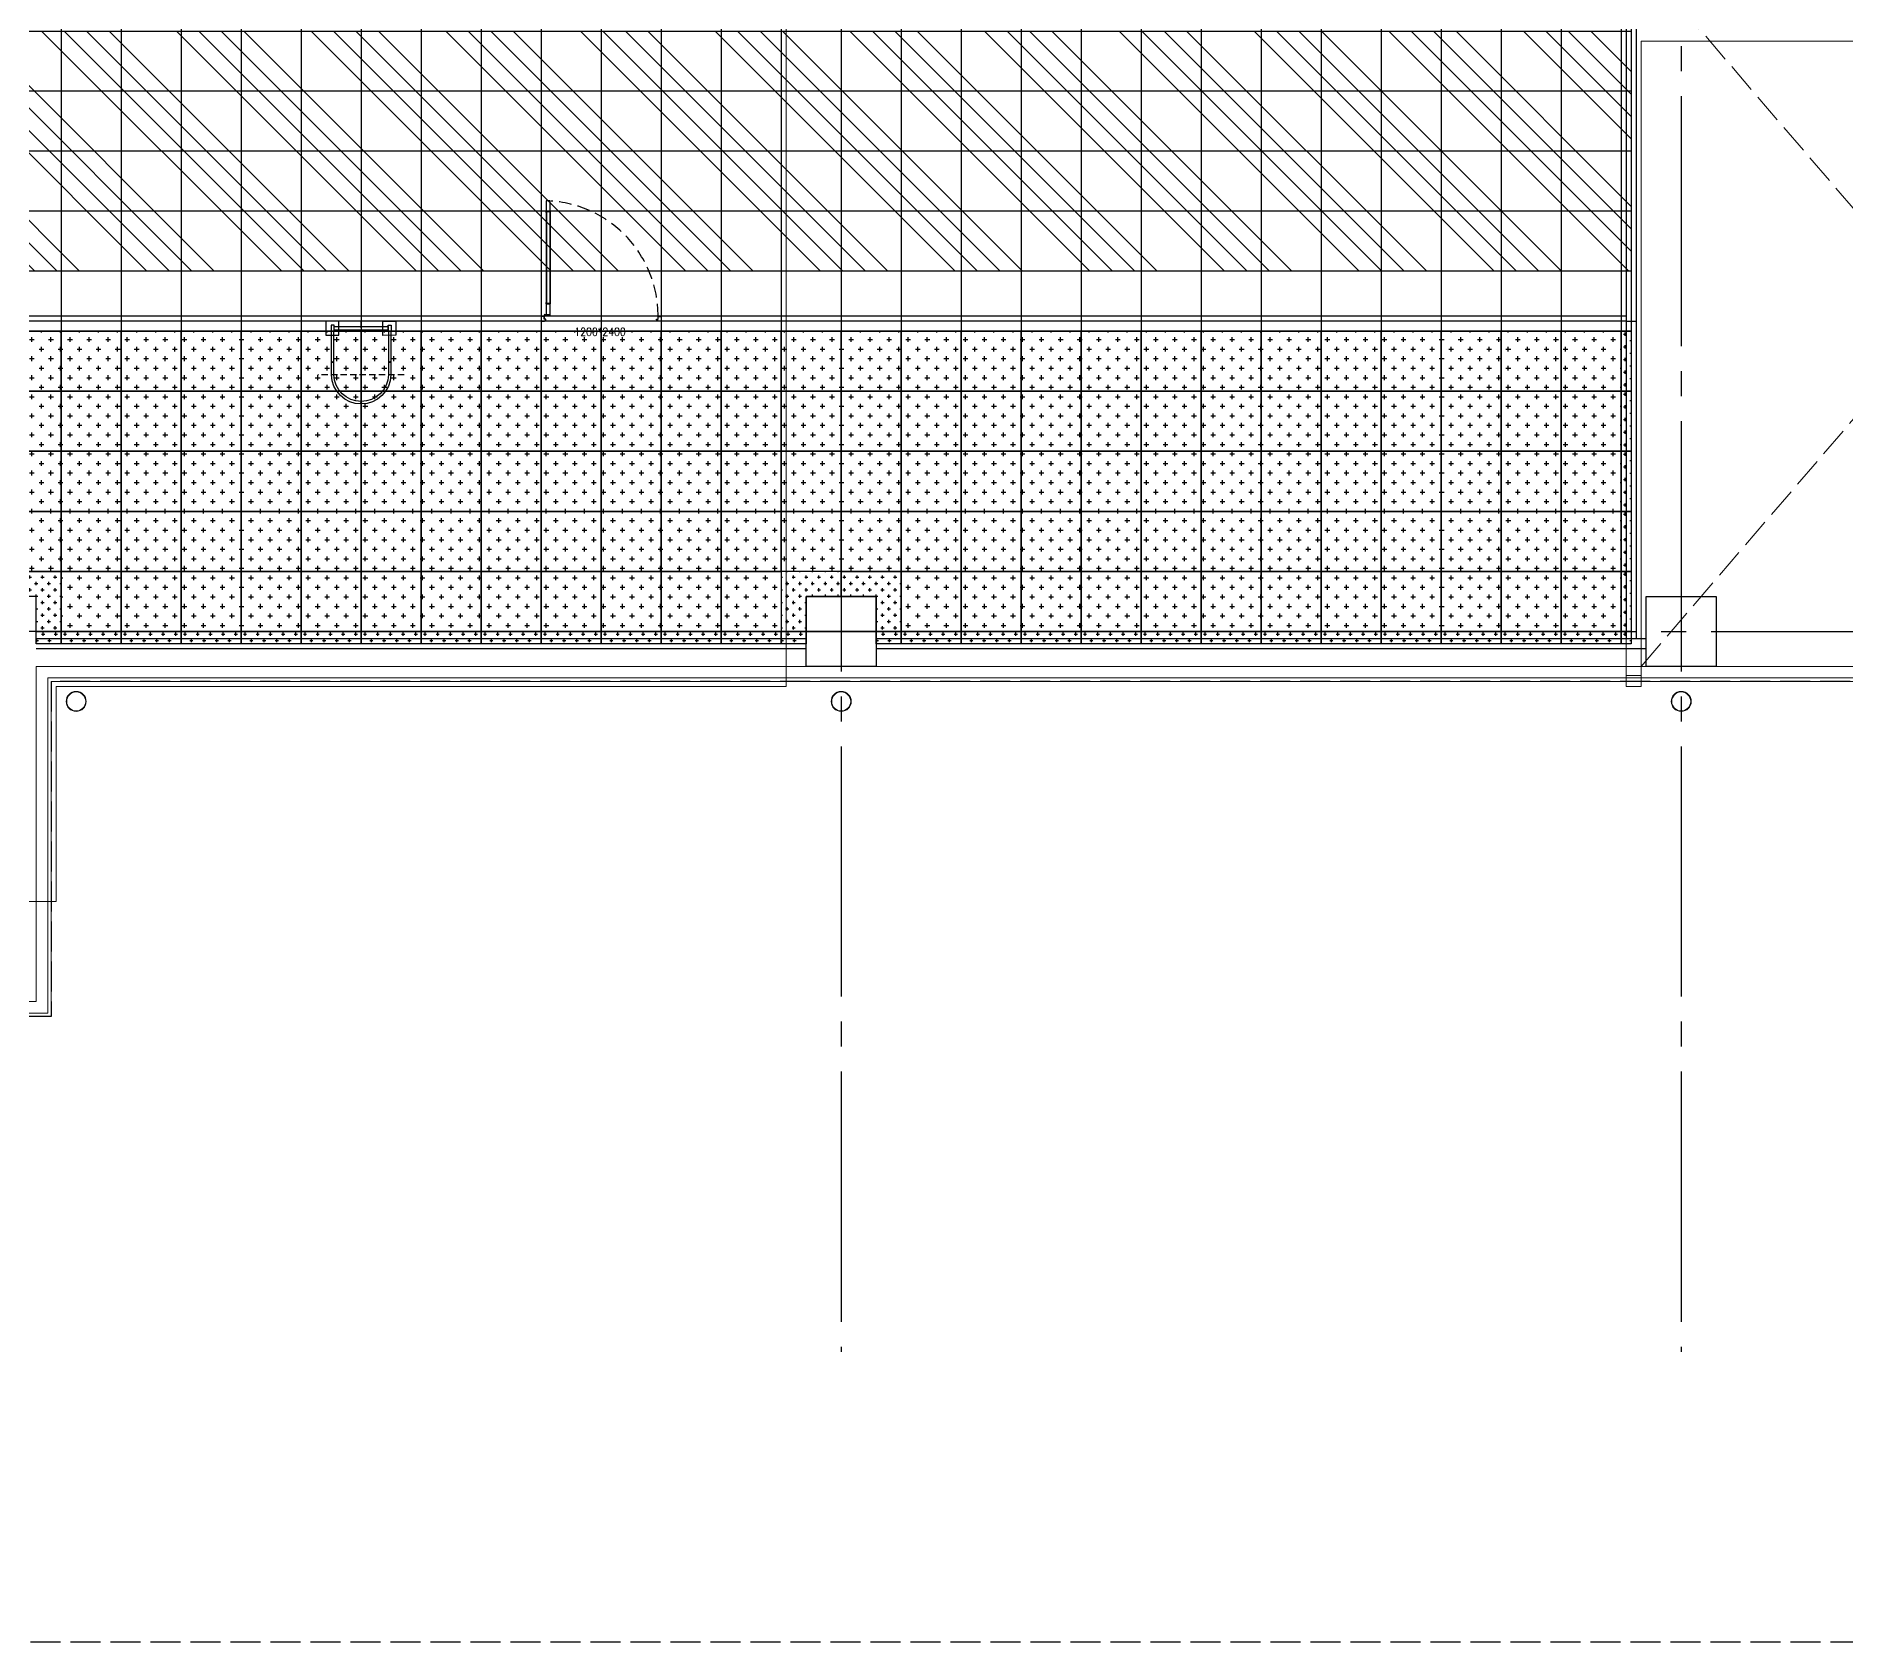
# Model space of a CAD drawing. Header units: millimetres. Extents: x -960 to 41501, y -1010 to 11880.
# Drawn here: x 15155 to 16965, y -1010 to 595 of the extents above; entities that cross this region are included whole.
import ezdxf
from ezdxf.enums import TextEntityAlignment as Align

# ---------------------------------------------------------------- set-up
doc = ezdxf.new("R2010")
doc.units = ezdxf.units.MM
doc.header["$LTSCALE"] = 100
for name, pattern in [('188K-SM-03-F10-ARCH-PA-Y2257103$0$18P6-SM-03-C40-ARCH-PA-Y2211058$0$DASHED', [19.05, 12.7, -6.35]), ('188K-SM-03-F10-ARCH-PA-Y2257103$0$AP5A-SM-03-F20-ARCH-PA-Y2230801+Y2230803$0$ALL-PA-TXT-Y2221201$0$DASHED', [19.05, 12.7, -6.35]), ('X-S-FAB-L10$0$COL-CEN-LIN', [3.25, 2.5, -0.25, 0.25, -0.25]), ('X-S-FAB-L10$0$HIDDEN', [0.4, 0.3, -0.1])]:
    doc.linetypes.add(name, pattern=pattern)
for name, color, linetype in [('0-XREF', 7, 'Continuous'), ('188K-SM-03-F10-ARCH-PA-Y2257103$0$K-Door', 53, 'Continuous'), ('188K-SM-03-F10-ARCH-PA-Y2257103$0$K-P-LAD-420', 53, 'Continuous'), ('188K-SM-03-F10-ARCH-PA-Y2257103$0$K-P1S-4.2-單抗', 53, 'Continuous'), ('188K-SM-03-F10-ARCH-PA-Y2257103$0$K-岩棉 2hr 7.5-單抗', 53, 'Continuous'), ('188K-SM-03-F10-ARCH-PA-Y2257103$0$K-岩棉 2hr 7.5-非抗', 53, 'Continuous'), ('188K-SM-03-F10-ARCH-RF-Y2257103$0$K-RF-0.55', 191, 'Continuous'), ('188K-SM-03-F10-ARCH-RF-Y2257103$0$K-RF-0.55-AREA', 6, 'Continuous'), ('188K-SM-03-F10-ARCH-RF-Y2257103$0$K-RF-動線-1500', 5, 'Continuous'), ('188K-SM-03-F10-ARCH-RF-Y2257103$0$K-格柵-不定尺', 80, 'Continuous'), ('188K-SM-03-F10-ARCH-RF-Y2257103$0$K-格柵-整', 30, 'Continuous'), ('X-S-FAB-L10$0$0-DIM-TXT', 8, 'Continuous'), ('X-S-FAB-L10$0$A-OBJE-MEP', 8, 'Continuous'), ('X-S-FAB-L10$0$A-WALL-EX', 8, 'Continuous'), ('X-S-FAB-L10$0$A-WALL-IN', 8, 'Continuous'), ('X-S-FAB-L10$0$BLOCK', 8, 'Continuous'), ('X-S-FAB-L10$0$CCL', 8, 'X-S-FAB-L10$0$COL-CEN-LIN'), ('X-S-FAB-L10$0$COL-S', 8, 'Continuous'), ('X-S-FAB-L10$0$HID', 8, 'X-S-FAB-L10$0$HIDDEN'), ('X-S-FAB-L10$0$OPEN', 8, 'Continuous'), ('X-S-FAB-L10$0$S-FNDN', 8, 'Continuous'), ('X-S-FAB-L10$0$S-WALL', 8, 'Continuous')]:
    doc.layers.add(name, color=color, linetype=linetype)
doc.styles.add('188K-SM-03-F10-ARCH-PA-Y2257103$0$AP5A-SM-03-F20-ARCH-PA-Y2230801+Y2230803$0$ALL-PA-TXT-Y2221201$0$Standard', font='txt.shx', dxfattribs={"bigfont": 'chineset.shx'})
doc.styles.add('X-S-FAB-L10$0$CHINA', font='simplex.shx', dxfattribs={"width": 0.75, "bigfont": 'chineset.shx'})
doc.styles.add('X-S-FAB-L10$0$Standard', font='', dxfattribs={"width": 0.8})
doc.styles.add('X-S-FAB-L10$0$TG_NOTE_TEXT', font='simplex.shx', dxfattribs={"width": 0.75, "bigfont": 'chineset.shx'})
doc.styles.get('X-S-FAB-L10$0$Standard').set_extended_font_data('Microsoft JhengHei')
pattern_1 = [(0, (13320, -8950.01), (6.35, 6.35), [3.175, -9.525]), (90, (13321.5875, -8951.5975), (-6.35, 6.35), [3.175, -9.525])]

# ---------------------------------------------------------------- blocks, each defined once
blk = doc.blocks.new('X-S-FAB-L10$0$FAB2-L05')
at = {"layer": 'X-S-FAB-L10$0$CCL'}
for p, q in [((-10200, 11005), (-10200, 0)), ((-9360, 11005), (-9360, 0)), ((-26880, 720), (1210, 720))]:
    blk.add_line(p, q, dxfattribs=at)
at = {"layer": 'X-S-FAB-L10$0$COL-S'}
for points in [[(-10235, 755), (-10165, 755), (-10165, 685), (-10235, 685)], [(-9395, 755), (-9325, 755), (-9325, 685), (-9395, 685)]]:
    blk.add_lwpolyline(points, close=True, dxfattribs=at)
blk = doc.blocks.new('X-S-FAB-L10')
at = {"layer": 'X-S-FAB-L10$0$A-OBJE-MEP', "lineweight": 0, "flags": 128}
for points in [[(15204.5, -70, 1), (15185.5, -70, 1)], [(15969.5, -70, 1), (15950.5, -70, 1)], [(16809.5, -70, 1), (16790.5, -70, 1)]]:
    blk.add_lwpolyline(points, format="xyb", close=True, dxfattribs=at)
at = {"layer": 'X-S-FAB-L10$0$A-OBJE-MEP', "lineweight": 0}
for centre in [(15195, -70), (15960, -70), (16800, -70)]:
    blk.add_circle(centre, 10, dxfattribs=at)
at = {"layer": 'X-S-FAB-L10$0$A-WALL-EX', "lineweight": 0}
for p, q in [((15170, -46.5), (15166.5, -46.5)), ((15166.5, -46.5), (15166.5, -50)), ((15170, -46.5), (15166.5, -46.5)), ((15166.5, -50), (15166.5, -370)), ((17390, -46.5), (15170, -46.5)), ((15166.5, -381.5), (15166.5, -370)), ((15166.5, -381.5), (15166.5, -370)), ((15166.5, -381.5), (15135, -381.5))]:
    blk.add_line(p, q, dxfattribs=at)
at = {"layer": 'X-S-FAB-L10$0$A-WALL-EX', "lineweight": 0, "flags": 128}
for points in [[(15155, -35), (15166.5, -35)], [(15155, -35), (15155, -370)], [(17390, -35), (15166.5, -35)], [(15170, -381.5), (15170, -50)], [(15170, -50), (17390, -50)], [(15170, -50), (17615, -50)], [(15170, -50), (17615, -50)], [(15170, -50), (17615, -50)], [(15170, -50), (17615, -50)], [(15170, -50), (17615, -50)], [(15170, -50), (17615, -50)], [(15170, -50), (17615, -50)], [(15155, -370), (15135, -370)], [(15123.5, -385), (15170, -385)], [(15170, -385), (15170, -381.5)]]:
    blk.add_lwpolyline(points, dxfattribs=at)
at = {"layer": 'X-S-FAB-L10$0$A-WALL-IN', "lineweight": 0}
for p, q in [((16745, 1555), (16745, -44)), ((16760, -44), (16760, 590)), ((16760, 590), (17365, 590)), ((16745, -44), (16760, -44))]:
    blk.add_line(p, q, dxfattribs=at)
at = {"layer": 'X-S-FAB-L10$0$COL-S'}
for p, q in [((15925, 35), (15995, 35)), ((15925, -35), (15925, 35)), ((15995, 35), (15995, -35)), ((16765, 35), (16835, 35)), ((16765, -35), (16765, 35)), ((16835, 35), (16835, -35)), ((15995, -35), (15925, -35)), ((16835, -35), (16765, -35))]:
    blk.add_line(p, q, dxfattribs=at)
at = {"layer": 'X-S-FAB-L10$0$HID'}
for p, q in [((17209, -50), (15170, -50)), ((15170, -50), (15170, -385)), ((15170, -385), (15120, -385)), ((2509.4, -1010), (17209, -1010))]:
    blk.add_line(p, q, dxfattribs=at)
at = {"layer": 'X-S-FAB-L10$0$OPEN', "linetype": 'X-S-FAB-L10$0$HIDDEN', "lineweight": 0}
for p, q in [((16760, -35), (17365, 670)), ((17365, -35), (16760, 670))]:
    blk.add_line(p, q, dxfattribs=at)
at = {"layer": 'X-S-FAB-L10$0$S-FNDN', "lineweight": 0, "flags": 128}
blk.add_lwpolyline([(11070, 4530), (11935, 4530), (11935, -55), (12665, -55), (12665, -270), (15175, -270), (15175, -55), (15905, -55), (15905, 4530), (16672.5, 4530), (16672.5, 5003), (15905, 5003), (15905, 9055), (11935, 9055), (11935, 5003), (11070, 5003)], close=True, dxfattribs=at)
at = {"layer": 'X-S-FAB-L10$0$S-WALL', "lineweight": 0}
for p, q in [((16745, -33), (16745, -55)), ((16760, -55), (16760, -33)), ((16745, -55), (16760, -55))]:
    blk.add_line(p, q, dxfattribs=at)
at = {"layer": 'X-S-FAB-L10$0$BLOCK'}
blk.add_blockref('X-S-FAB-L10$0$FAB2-L05', (26160, -720), dxfattribs=at)
at = {"style": 'X-S-FAB-L10$0$TG_NOTE_TEXT', "width": 0.5, "flags": 1}
for p in [(7463.3, 9020), (18268.3, 8649), (11197.8, 4800.2), (16485.8, 4800.2), (25420.3, 2635), (13360, 320, 0), (7463.3, -33.3)]:
    blk.add_attdef('WH', text='', height=20, dxfattribs=at).set_placement(p, align=Align.BOTTOM_LEFT)
at = {"width": 0.5}
for style, p in [('X-S-FAB-L10$0$TG_NOTE_TEXT', (7585, 9020)), ('X-S-FAB-L10$0$TG_NOTE_TEXT', (18390, 8649)), ('X-S-FAB-L10$0$TG_NOTE_TEXT', (11117.5, 4813.5)), ('X-S-FAB-L10$0$TG_NOTE_TEXT', (16607.5, 4813.5)), ('X-S-FAB-L10$0$TG_NOTE_TEXT', (25350, 2635)), ('X-S-FAB-L10$0$Standard', (13129.4, 325, 0)), ('X-S-FAB-L10$0$TG_NOTE_TEXT', (7585, -20))]:
    blk.add_attdef('DESC', text='', height=10, dxfattribs=dict(at, style=style)).set_placement(p, align=Align.BOTTOM_LEFT)
for tag, style, p in [('TYPE', 'X-S-FAB-L10$0$TG_NOTE_TEXT', (7619.3, 9020)), ('NO', 'X-S-FAB-L10$0$TG_NOTE_TEXT', (7650.1, 9020)), ('TYPE', 'X-S-FAB-L10$0$TG_NOTE_TEXT', (18424.2, 8649)), ('NO', 'X-S-FAB-L10$0$TG_NOTE_TEXT', (18455, 8649)), ('NO', 'X-S-FAB-L10$0$TG_NOTE_TEXT', (11088.6, 4813.5)), ('TYPE', 'X-S-FAB-L10$0$TG_NOTE_TEXT', (11151.8, 4813.5)), ('TYPE', 'X-S-FAB-L10$0$TG_NOTE_TEXT', (16641.8, 4813.5)), ('NO', 'X-S-FAB-L10$0$TG_NOTE_TEXT', (16672.6, 4813.5)), ('NO', 'X-S-FAB-L10$0$TG_NOTE_TEXT', (25313, 2635)), ('TYPE', 'X-S-FAB-L10$0$TG_NOTE_TEXT', (25350, 2635)), ('NO', 'X-S-FAB-L10$0$Standard', (13100, 320, 0)), ('TYPE', 'X-S-FAB-L10$0$Standard', (13129.4, 320, 0)), ('TYPE', 'X-S-FAB-L10$0$TG_NOTE_TEXT', (7619.3, -20)), ('NO', 'X-S-FAB-L10$0$TG_NOTE_TEXT', (7650.1, -20))]:
    blk.add_attdef(tag, text='', height=10, dxfattribs=dict(at, style=style)).set_placement(p, align=Align.BOTTOM_RIGHT)
at = {"style": 'X-S-FAB-L10$0$TG_NOTE_TEXT', "width": 0.5, "flags": 1}
for rotation, p in [(180, (43, 7480)), (180, (943, 7480)), (90, (24310, 3717.8)), (270, (17080, 1711.7))]:
    blk.add_attdef('WH', text='', height=20, rotation=rotation, dxfattribs=at).set_placement(p, align=Align.BOTTOM_LEFT)
at = {"width": 0.5}
for rotation, style, p in [(180, 'X-S-FAB-L10$0$Standard', (317.6, 7480)), (180, 'X-S-FAB-L10$0$Standard', (1217.6, 7480)), (90, 'X-S-FAB-L10$0$TG_NOTE_TEXT', (24310, 3647.5)), (270, 'X-S-FAB-L10$0$TG_NOTE_TEXT', (17080, 1605))]:
    blk.add_attdef('DESC', text='', height=10, rotation=rotation, dxfattribs=dict(at, style=style)).set_placement(p, align=Align.BOTTOM_LEFT)
for tag, rotation, style, p in [('TYPE', 180, 'X-S-FAB-L10$0$Standard', (317.6, 7480)), ('NO', 180, 'X-S-FAB-L10$0$Standard', (347, 7480)), ('TYPE', 180, 'X-S-FAB-L10$0$Standard', (1217.6, 7480)), ('NO', 180, 'X-S-FAB-L10$0$Standard', (1247, 7480)), ('TYPE', 90, 'X-S-FAB-L10$0$TG_NOTE_TEXT', (24310, 3647.5)), ('NO', 90, 'X-S-FAB-L10$0$TG_NOTE_TEXT', (24310, 3610.5)), ('TYPE', 270, 'X-S-FAB-L10$0$TG_NOTE_TEXT', (17080, 1605)), ('NO', 270, 'X-S-FAB-L10$0$TG_NOTE_TEXT', (17080, 1573))]:
    blk.add_attdef(tag, text='', height=10, rotation=rotation, dxfattribs=dict(at, style=style)).set_placement(p, align=Align.BOTTOM_RIGHT)
at = {"layer": 'X-S-FAB-L10$0$0-DIM-TXT', "style": 'X-S-FAB-L10$0$CHINA', "width": 0.75}
for p in [(667.4, 7855.1, -2689.4), (22627.4, 6728.8), (25644.7, 6728.8), (24778.8, 5569.1), (1118.3, 4980), (417.8, 4594.6), (23874.8, 4355), (22927.4, 4330.1), (23749.9, 3901.4), (417.8, 3765.2), (1118.3, 3730), (417.8, 3115.8), (536.9, 2227.8), (16909, 1782.7), (888.4, 880.5), (16977.4, 750), (18878.8, 750), (25641.2, 553.2), (21364, 526.9)]:
    blk.add_attdef('HIG', text='', height=80, dxfattribs=at).set_placement(p, align=Align.MIDDLE_LEFT)
blk = doc.blocks.new('188K-SM-03-F10-ARCH-RF-Y2257103$0$格柵-60x60')
h = blk.add_hatch()
h.set_pattern_fill('CROSS', color=256, scale=1.5)
h.set_pattern_definition([(0, (-67309.572, -18158.226), (9.525, 9.525), [4.7625, -14.2875]), (90, (-67307.191, -18160.607), (-9.525, 9.525), [4.7625, -14.2875])])
h.paths.add_polyline_path([(0, 60), (60, 60), (60, 0), (0, 0)])
blk.add_lwpolyline([(0, 60), (60, 60), (60, 0), (0, 0)], close=True)
blk = doc.blocks.new('188K-SM-03-F10-ARCH-RF-Y2257103')
at = {"layer": '188K-SM-03-F10-ARCH-RF-Y2257103$0$K-RF-動線-1500'}
h = blk.add_hatch(dxfattribs=at)
h.set_pattern_fill('ANSI34', color=256, scale=5, angle=90)
h.paths.add_polyline_path([(1845, 600.1), (16750, 600), (16750, 360), (1845, 360)])
at = {"layer": '188K-SM-03-F10-ARCH-RF-Y2257103$0$K-格柵-不定尺'}
h = blk.add_hatch(dxfattribs=at)
h.set_pattern_fill('CROSS', color=256)
h.set_pattern_definition([(0, (14615, -8649.96), (6.35, 6.35), [3.175, -9.525]), (90, (14616.5876, -8651.5476), (-6.35, 6.35), [3.175, -9.525])])
h.paths.add_polyline_path([(16740, 300), (16750, 300), (16750, 240), (16740, 240)])
h = blk.add_hatch(dxfattribs=at)
h.set_pattern_fill('CROSS', color=256)
h.set_pattern_definition([(0, (14614.999, -8709.97), (6.35, 6.35), [3.175, -9.525]), (90, (14616.5864, -8711.5576), (-6.35, 6.35), [3.175, -9.525])])
h.paths.add_polyline_path([(16740, 240), (16750, 240), (16750, 180), (16740, 180)])
h = blk.add_hatch(dxfattribs=at)
h.set_pattern_fill('CROSS', color=256)
h.set_pattern_definition([(0, (14614.999, -8769.98), (6.35, 6.35), [3.175, -9.525]), (90, (14616.587, -8771.5675), (-6.35, 6.35), [3.175, -9.525])])
h.paths.add_polyline_path([(16740, 180), (16750, 180), (16750, 120), (16740, 120)])
h = blk.add_hatch(dxfattribs=at)
h.set_pattern_fill('CROSS', color=256)
h.set_pattern_definition([(0, (14615, -8829.99), (6.35, 6.35), [3.175, -9.525]), (90, (14616.587, -8831.5775), (-6.35, 6.35), [3.175, -9.525])])
h.paths.add_polyline_path([(16740, 120), (16750, 120), (16750, 60), (16740, 60)])
h = blk.add_hatch(dxfattribs=at)
h.set_pattern_fill('CROSS', color=256)
h.set_pattern_definition([(0, (12479.999, -8950), (6.35, 6.35), [3.175, -9.525]), (90, (12481.587, -8951.5875), (-6.35, 6.35), [3.175, -9.525])])
edge = h.paths.add_edge_path()
edge.add_line((15180, 0), (15155, 0))
edge.add_line((15155, 0), (15155, 35))
edge.add_line((15155, 35), (15120, 35))
edge.add_line((15120, 35), (15120, 60))
edge.add_line((15120, 60), (15180, 60))
edge.add_line((15180, 60), (15180, 0))
h = blk.add_hatch(dxfattribs=at)
h.set_pattern_fill('CROSS', color=256)
h.set_pattern_definition(pattern_1)
edge = h.paths.add_edge_path()
edge.add_line((15900, 0), (15925, 0))
edge.add_line((15925, 0), (15925, 35))
edge.add_line((15925, 35), (15960, 35))
edge.add_line((15960, 35), (15960, 60))
edge.add_line((15960, 60), (15900, 60))
edge.add_line((15900, 60), (15900, 0))
h = blk.add_hatch(dxfattribs=at)
h.set_pattern_fill('CROSS', color=256)
h.set_pattern_definition(pattern_1)
edge = h.paths.add_edge_path()
edge.add_line((16020, 0), (15995, 0))
edge.add_line((15995, 0), (15995, 35))
edge.add_line((15995, 35), (15960, 35))
edge.add_line((15960, 35), (15960, 60))
edge.add_line((15960, 60), (16020, 60))
edge.add_line((16020, 60), (16020, 0))
h = blk.add_hatch(dxfattribs=at)
h.set_pattern_fill('CROSS', color=256)
h.set_pattern_definition([(0, (14615, -8890), (6.35, 6.35), [3.175, -9.525]), (90, (14616.5876, -8891.5875), (-6.35, 6.35), [3.175, -9.525])])
h.paths.add_polyline_path([(16740, 60), (16750, 60), (16750, 0), (16740, 0)])
h = blk.add_hatch(dxfattribs=at)
h.set_pattern_fill('CROSS', color=256)
h.set_pattern_definition([(0, (12994.999, -8950), (6.35, 6.35), [3.175, -9.525]), (90, (12996.5866, -8951.5875), (-6.35, 6.35), [3.175, -9.525])])
h.paths.add_polyline_path([(15155, 0), (15180, 0), (15180, -12.5), (15155, -12.5)])
h = blk.add_hatch(dxfattribs=at)
h.set_pattern_fill('CROSS', color=256)
h.set_pattern_definition([(0, (13055, -8950), (6.35, 6.35), [3.175, -9.525]), (90, (13056.5876, -8951.5875), (-6.35, 6.35), [3.175, -9.525])])
h.paths.add_polyline_path([(15180, 0), (15240, 0), (15240, -12.5), (15180, -12.5)])
h = blk.add_hatch(dxfattribs=at)
h.set_pattern_fill('CROSS', color=256)
h.set_pattern_definition([(0, (13115, -8950), (6.35, 6.35), [3.175, -9.525]), (90, (13116.588, -8951.5875), (-6.35, 6.35), [3.175, -9.525])])
h.paths.add_polyline_path([(15240, 0), (15300, 0), (15300, -12.5), (15240, -12.5)])
h = blk.add_hatch(dxfattribs=at)
h.set_pattern_fill('CROSS', color=256)
h.set_pattern_definition([(0, (13175.0004, -8950), (6.35, 6.35), [3.175, -9.525]), (90, (13176.588, -8951.5875), (-6.35, 6.35), [3.175, -9.525])])
h.paths.add_polyline_path([(15300, 0), (15360, 0), (15360, -12.5), (15300, -12.5)])
h = blk.add_hatch(dxfattribs=at)
h.set_pattern_fill('CROSS', color=256)
h.set_pattern_definition([(0, (13235.0006, -8950), (6.35, 6.35), [3.175, -9.525]), (90, (13236.588, -8951.5875), (-6.35, 6.35), [3.175, -9.525])])
h.paths.add_polyline_path([(15360, 0), (15420, 0), (15420, -12.5), (15360, -12.5)])
h = blk.add_hatch(dxfattribs=at)
h.set_pattern_fill('CROSS', color=256)
h.set_pattern_definition([(0, (13295.001, -8950), (6.35, 6.35), [3.175, -9.525]), (90, (13296.588, -8951.5875), (-6.35, 6.35), [3.175, -9.525])])
h.paths.add_polyline_path([(15420, 0), (15480, 0), (15480, -12.5), (15420, -12.5)])
h = blk.add_hatch(dxfattribs=at)
h.set_pattern_fill('CROSS', color=256)
h.set_pattern_definition([(0, (13355.001, -8950), (6.35, 6.35), [3.175, -9.525]), (90, (13356.5884, -8951.5875), (-6.35, 6.35), [3.175, -9.525])])
h.paths.add_polyline_path([(15480, 0), (15540, 0), (15540, -12.5), (15480, -12.5)])
h = blk.add_hatch(dxfattribs=at)
h.set_pattern_fill('CROSS', color=256)
h.set_pattern_definition([(0, (13415.001, -8950), (6.35, 6.35), [3.175, -9.525]), (90, (13416.5885, -8951.5875), (-6.35, 6.35), [3.175, -9.525])])
h.paths.add_polyline_path([(15540, 0), (15600, 0), (15600, -12.5), (15540, -12.5)])
h = blk.add_hatch(dxfattribs=at)
h.set_pattern_fill('CROSS', color=256)
h.set_pattern_definition([(0, (13475.001, -8950), (6.35, 6.35), [3.175, -9.525]), (90, (13476.5886, -8951.5875), (-6.35, 6.35), [3.175, -9.525])])
h.paths.add_polyline_path([(15600, 0), (15660, 0), (15660, -12.5), (15600, -12.5)])
h = blk.add_hatch(dxfattribs=at)
h.set_pattern_fill('CROSS', color=256)
h.set_pattern_definition([(0, (13535, -8950), (6.35, 6.35), [3.175, -9.525]), (90, (13536.588, -8951.5875), (-6.35, 6.35), [3.175, -9.525])])
h.paths.add_polyline_path([(15660, 0), (15720, 0), (15720, -12.5), (15660, -12.5)])
h = blk.add_hatch(dxfattribs=at)
h.set_pattern_fill('CROSS', color=256)
h.set_pattern_definition([(0, (13595.0004, -8950), (6.35, 6.35), [3.175, -9.525]), (90, (13596.588, -8951.5875), (-6.35, 6.35), [3.175, -9.525])])
h.paths.add_polyline_path([(15720, 0), (15780, 0), (15780, -12.5), (15720, -12.5)])
h = blk.add_hatch(dxfattribs=at)
h.set_pattern_fill('CROSS', color=256)
h.set_pattern_definition([(0, (13655.0006, -8950), (6.35, 6.35), [3.175, -9.525]), (90, (13656.588, -8951.5875), (-6.35, 6.35), [3.175, -9.525])])
h.paths.add_polyline_path([(15780, 0), (15840, 0), (15840, -12.5), (15780, -12.5)])
h = blk.add_hatch(dxfattribs=at)
h.set_pattern_fill('CROSS', color=256)
h.set_pattern_definition([(0, (13715.001, -8950), (6.35, 6.35), [3.175, -9.525]), (90, (13716.588, -8951.5875), (-6.35, 6.35), [3.175, -9.525])])
h.paths.add_polyline_path([(15840, 0), (15900, 0), (15900, -12.5), (15840, -12.5)])
h = blk.add_hatch(dxfattribs=at)
h.set_pattern_fill('CROSS', color=256)
h.set_pattern_definition([(0, (13740, -8950.01), (6.35, 6.35), [3.175, -9.525]), (90, (13741.5877, -8951.5975), (-6.35, 6.35), [3.175, -9.525])])
h.paths.add_polyline_path([(15900, 0), (15925, 0), (15925, -12.5), (15900, -12.5)])
h = blk.add_hatch(dxfattribs=at)
h.set_pattern_fill('CROSS', color=256)
h.set_pattern_definition([(0, (13835, -8950.01), (6.35, 6.35), [3.175, -9.525]), (90, (13836.5875, -8951.5975), (-6.35, 6.35), [3.175, -9.525])])
h.paths.add_polyline_path([(15995, 0), (16020, 0), (16020, -12.5), (15995, -12.5)])
h = blk.add_hatch(dxfattribs=at)
h.set_pattern_fill('CROSS', color=256)
h.set_pattern_definition([(0, (13895, -8950.01), (6.35, 6.35), [3.175, -9.525]), (90, (13896.5875, -8951.5975), (-6.35, 6.35), [3.175, -9.525])])
h.paths.add_polyline_path([(16020, 0), (16080, 0), (16080, -12.5), (16020, -12.5)])
h = blk.add_hatch(dxfattribs=at)
h.set_pattern_fill('CROSS', color=256)
h.set_pattern_definition([(0, (13955, -8950.01), (6.35, 6.35), [3.175, -9.525]), (90, (13956.5876, -8951.5975), (-6.35, 6.35), [3.175, -9.525])])
h.paths.add_polyline_path([(16080, 0), (16140, 0), (16140, -12.5), (16080, -12.5)])
h = blk.add_hatch(dxfattribs=at)
h.set_pattern_fill('CROSS', color=256)
h.set_pattern_definition([(0, (14015, -8950.01), (6.35, 6.35), [3.175, -9.525]), (90, (14016.588, -8951.5975), (-6.35, 6.35), [3.175, -9.525])])
h.paths.add_polyline_path([(16140, 0), (16200, 0), (16200, -12.5), (16140, -12.5)])
h = blk.add_hatch(dxfattribs=at)
h.set_pattern_fill('CROSS', color=256)
h.set_pattern_definition([(0, (14075.0004, -8950.01), (6.35, 6.35), [3.175, -9.525]), (90, (14076.588, -8951.5975), (-6.35, 6.35), [3.175, -9.525])])
h.paths.add_polyline_path([(16200, 0), (16260, 0), (16260, -12.5), (16200, -12.5)])
h = blk.add_hatch(dxfattribs=at)
h.set_pattern_fill('CROSS', color=256)
h.set_pattern_definition([(0, (14135.0006, -8950.01), (6.35, 6.35), [3.175, -9.525]), (90, (14136.588, -8951.5975), (-6.35, 6.35), [3.175, -9.525])])
h.paths.add_polyline_path([(16260, 0), (16320, 0), (16320, -12.5), (16260, -12.5)])
h = blk.add_hatch(dxfattribs=at)
h.set_pattern_fill('CROSS', color=256)
h.set_pattern_definition([(0, (14195.001, -8950.01), (6.35, 6.35), [3.175, -9.525]), (90, (14196.588, -8951.5975), (-6.35, 6.35), [3.175, -9.525])])
h.paths.add_polyline_path([(16320, 0), (16380, 0), (16380, -12.5), (16320, -12.5)])
h = blk.add_hatch(dxfattribs=at)
h.set_pattern_fill('CROSS', color=256)
h.set_pattern_definition([(0, (14255.001, -8950.01), (6.35, 6.35), [3.175, -9.525]), (90, (14256.5884, -8951.5975), (-6.35, 6.35), [3.175, -9.525])])
h.paths.add_polyline_path([(16380, 0), (16440, 0), (16440, -12.5), (16380, -12.5)])
h = blk.add_hatch(dxfattribs=at)
h.set_pattern_fill('CROSS', color=256)
h.set_pattern_definition([(0, (14315.001, -8950.01), (6.35, 6.35), [3.175, -9.525]), (90, (14316.5885, -8951.5975), (-6.35, 6.35), [3.175, -9.525])])
h.paths.add_polyline_path([(16440, 0), (16500, 0), (16500, -12.5), (16440, -12.5)])
h = blk.add_hatch(dxfattribs=at)
h.set_pattern_fill('CROSS', color=256)
h.set_pattern_definition([(0, (14375, -8950.01), (6.35, 6.35), [3.175, -9.525]), (90, (14376.5876, -8951.5975), (-6.35, 6.35), [3.175, -9.525])])
h.paths.add_polyline_path([(16500, 0), (16560, 0), (16560, -12.5), (16500, -12.5)])
h = blk.add_hatch(dxfattribs=at)
h.set_pattern_fill('CROSS', color=256)
h.set_pattern_definition([(0, (14435, -8950.01), (6.35, 6.35), [3.175, -9.525]), (90, (14436.588, -8951.5975), (-6.35, 6.35), [3.175, -9.525])])
h.paths.add_polyline_path([(16560, 0), (16620, 0), (16620, -12.5), (16560, -12.5)])
h = blk.add_hatch(dxfattribs=at)
h.set_pattern_fill('CROSS', color=256)
h.set_pattern_definition([(0, (14495.0004, -8950.01), (6.35, 6.35), [3.175, -9.525]), (90, (14496.588, -8951.5975), (-6.35, 6.35), [3.175, -9.525])])
h.paths.add_polyline_path([(16620, 0), (16680, 0), (16680, -12.5), (16620, -12.5)])
h = blk.add_hatch(dxfattribs=at)
h.set_pattern_fill('CROSS', color=256)
h.set_pattern_definition([(0, (14555.0006, -8950.01), (6.35, 6.35), [3.175, -9.525]), (90, (14556.588, -8951.5975), (-6.35, 6.35), [3.175, -9.525])])
h.paths.add_polyline_path([(16680, 0), (16740, 0), (16740, -12.5), (16680, -12.5)])
h = blk.add_hatch(dxfattribs=at)
h.set_pattern_fill('CROSS', color=256)
h.set_pattern_definition([(0, (14615, -8950.01), (6.35, 6.35), [3.175, -9.525]), (90, (14616.5876, -8951.5975), (-6.35, 6.35), [3.175, -9.525])])
h.paths.add_polyline_path([(16740, 0), (16750, 0), (16750, -12.5), (16740, -12.5)])
at = {"layer": '188K-SM-03-F10-ARCH-RF-Y2257103$0$K-RF-0.55'}
for p, q in [((15180, 9025), (15180, -12.5)), ((15240, 9025), (15240, -12.5)), ((15300, 9025), (15300, -12.5)), ((15360, 9025), (15360, -12.5)), ((15420, 9025), (15420, -12.5)), ((16740, 9012.5), (16740, -12.5)), ((15480, 8990), (15480, -12.5)), ((15540, 8990), (15540, -12.5)), ((15600, 8990), (15600, -12.5)), ((15660, 8990), (15660, -12.5)), ((15720, 8990), (15720, -12.5)), ((15780, 8990), (15780, -12.5)), ((15840, 8990), (15840, -12.5)), ((15900, 8990), (15900, -12.5)), ((16020, 4517.5), (16020, -12.5)), ((16080, 4517.5), (16080, -12.5)), ((16140, 4517.5), (16140, -12.5)), ((16200, 4517.5), (16200, -12.5)), ((16260, 4517.5), (16260, -12.5)), ((16320, 4517.5), (16320, -12.5)), ((16380, 4517.5), (16380, -12.5)), ((16440, 4517.5), (16440, -12.5)), ((16500, 4517.5), (16500, -12.5)), ((16560, 4517.5), (16560, -12.5)), ((16620, 4517.5), (16620, -12.5)), ((16680, 4517.5), (16680, -12.5)), ((15960, 4465), (15960, 35)), ((16750, 540), (1845, 540)), ((16750, 480), (1845, 480)), ((16750, 420), (1845, 420)), ((16750, 360), (1845, 360)), ((16750, 300), (14155, 300)), ((16750, 240), (14155, 240)), ((16750, 180), (14155, 180)), ((16750, 120), (14155, 120)), ((16750, 60), (14155, 60)), ((16750, 0), (1845, 0))]:
    blk.add_line(p, q, dxfattribs=at)
at = {"layer": '188K-SM-03-F10-ARCH-RF-Y2257103$0$K-RF-0.55-AREA', "elevation": 0}
blk.add_lwpolyline([(17090, 2075), (16750, 2075), (16750, -12.5), (15995, -12.5), (15995, 35), (15925, 35), (15925, -12.5), (15155, -12.5), (15155, 35), (15085, 35), (15085, -35), (15130, -35), (15130, -235), (12710, -235), (12710, -35), (12755, -35), (12755, 35), (12685, 35), (12685, -12.5), (11915, -12.5)], dxfattribs=at)
at = {"layer": '188K-SM-03-F10-ARCH-RF-Y2257103$0$K-RF-動線-1500'}
blk.add_lwpolyline([(1845, 600.1), (16750, 600), (16750, 360), (1845, 360)], close=True, dxfattribs=at)
at = {"layer": '188K-SM-03-F10-ARCH-RF-Y2257103$0$K-格柵-不定尺'}
for points in [[(16740, 300), (16750, 300), (16750, 240), (16740, 240)], [(16740, 240), (16750, 240), (16750, 180), (16740, 180)], [(16740, 180), (16750, 180), (16750, 120), (16740, 120)], [(16740, 120), (16750, 120), (16750, 60), (16740, 60)], [(16740, 60), (16750, 60), (16750, 0), (16740, 0)], [(15155, 0), (15180, 0), (15180, -12.5), (15155, -12.5)], [(15180, 0), (15240, 0), (15240, -12.5), (15180, -12.5)], [(15240, 0), (15300, 0), (15300, -12.5), (15240, -12.5)], [(15300, 0), (15360, 0), (15360, -12.5), (15300, -12.5)], [(15360, 0), (15420, 0), (15420, -12.5), (15360, -12.5)], [(15420, 0), (15480, 0), (15480, -12.5), (15420, -12.5)], [(15480, 0), (15540, 0), (15540, -12.5), (15480, -12.5)], [(15540, 0), (15600, 0), (15600, -12.5), (15540, -12.5)], [(15600, 0), (15660, 0), (15660, -12.5), (15600, -12.5)], [(15660, 0), (15720, 0), (15720, -12.5), (15660, -12.5)], [(15720, 0), (15780, 0), (15780, -12.5), (15720, -12.5)], [(15780, 0), (15840, 0), (15840, -12.5), (15780, -12.5)], [(15840, 0), (15900, 0), (15900, -12.5), (15840, -12.5)], [(15900, 0), (15925, 0), (15925, -12.5), (15900, -12.5)], [(15995, 0), (16020, 0), (16020, -12.5), (15995, -12.5)], [(16020, 0), (16080, 0), (16080, -12.5), (16020, -12.5)], [(16080, 0), (16140, 0), (16140, -12.5), (16080, -12.5)], [(16140, 0), (16200, 0), (16200, -12.5), (16140, -12.5)], [(16200, 0), (16260, 0), (16260, -12.5), (16200, -12.5)], [(16260, 0), (16320, 0), (16320, -12.5), (16260, -12.5)], [(16320, 0), (16380, 0), (16380, -12.5), (16320, -12.5)], [(16380, 0), (16440, 0), (16440, -12.5), (16380, -12.5)], [(16440, 0), (16500, 0), (16500, -12.5), (16440, -12.5)], [(16500, 0), (16560, 0), (16560, -12.5), (16500, -12.5)], [(16560, 0), (16620, 0), (16620, -12.5), (16560, -12.5)], [(16620, 0), (16680, 0), (16680, -12.5), (16620, -12.5)], [(16680, 0), (16740, 0), (16740, -12.5), (16680, -12.5)], [(16740, 0), (16750, 0), (16750, -12.5), (16740, -12.5)]]:
    blk.add_lwpolyline(points, close=True, dxfattribs=at)
for points in [[(15180, 0), (15155, 0), (15155, 35), (15120, 35), (15120, 60), (15180, 60), (15180, 0)], [(15900, 0), (15925, 0), (15925, 35), (15960, 35), (15960, 60), (15900, 60), (15900, 0)], [(16020, 0), (15995, 0), (15995, 35), (15960, 35), (15960, 60), (16020, 60), (16020, 0)]]:
    blk.add_lwpolyline(points, dxfattribs=at)
at = {"layer": '188K-SM-03-F10-ARCH-RF-Y2257103$0$K-格柵-整'}
for p in [(15120, 240), (15180, 240), (15240, 240), (15300, 240), (15360, 240), (15420, 240), (15480, 240), (15540, 240), (15600, 240), (15660, 240), (15720, 240), (15780, 240), (15840, 240), (15900, 240), (15960, 240), (16020, 240), (16080, 240), (16140, 240), (16200, 240), (16260, 240), (16320, 240), (16380, 240), (16440, 240), (16500, 240), (16560, 240), (16620, 240), (16680, 240), (15120, 180), (15180, 180), (15240, 180), (15300, 180), (15360, 180), (15420, 180), (15480, 180), (15540, 180), (15600, 180), (15660, 180), (15720, 180), (15780, 180), (15840, 180), (15900, 180), (15960, 180), (16020, 180), (16080, 180), (16140, 180), (16200, 180), (16260, 180), (16320, 180), (16380, 180), (16440, 180), (16500, 180), (16560, 180), (16620, 180), (16680, 180), (15120, 120), (15180, 120), (15240, 120), (15300, 120), (15360, 120), (15420, 120), (15480, 120), (15540, 120), (15600, 120), (15660, 120), (15720, 120), (15780, 120), (15840, 120), (15900, 120), (15960, 120), (16020, 120), (16080, 120), (16140, 120), (16200, 120), (16260, 120), (16320, 120), (16380, 120), (16440, 120), (16500, 120), (16560, 120), (16620, 120), (16680, 120), (15120, 60), (15180, 60), (15240, 60), (15300, 60), (15360, 60), (15420, 60), (15480, 60), (15540, 60), (15600, 60), (15660, 60), (15720, 60), (15780, 60), (15840, 60), (15900, 60), (15960, 60), (16020, 60), (16080, 60), (16140, 60), (16200, 60), (16260, 60), (16320, 60), (16380, 60), (16440, 60), (16500, 60), (16560, 60), (16620, 60), (16680, 60), (15180, 0), (15240, 0), (15300, 0), (15360, 0), (15420, 0), (15480, 0), (15540, 0), (15600, 0), (15660, 0), (15720, 0), (15780, 0), (15840, 0), (16020, 0), (16080, 0), (16140, 0), (16200, 0), (16260, 0), (16320, 0), (16380, 0), (16440, 0), (16500, 0), (16560, 0), (16620, 0), (16680, 0)]:
    blk.add_blockref('188K-SM-03-F10-ARCH-RF-Y2257103$0$格柵-60x60', p, dxfattribs=at)
blk = doc.blocks.new('188K-SM-03-F10-ARCH-PA-Y2257103$0$LAD-1')
at = {"linetype": '188K-SM-03-F10-ARCH-PA-Y2257103$0$18P6-SM-03-C40-ARCH-PA-Y2211058$0$DASHED', "ltscale": 0.005}
for points in [[(-77.4, -42.9), (-77.4, 43.5)], [(-106.5, 0), (-23.9, 0)]]:
    blk.add_lwpolyline(points, dxfattribs=at)
for points in [[(-33.8, -29.7), (-77.4, -29.7, -0.976777), (-77.4, 29.8), (-33.8, 29.8)], [(-33.8, -27.2), (-77.4, -27.2, -0.974646), (-77.4, 27.3), (-33.8, 27.3)]]:
    blk.add_lwpolyline(points, format="xyb")
for points in [[(-23.8, 22.2), (-23.8, 35.2), (-37.8, 35.2), (-37.8, 22.2)], [(-27.8, 27), (-27.8, 30), (-33.8, 30), (-33.8, 27)], [(-28.9, 27), (-28.9, -27), (-32.7, -27), (-32.7, 27)], [(-23.9, -21.8), (-23.9, -34.8), (-37.9, -34.8), (-37.9, -21.8)], [(-27.8, -27), (-27.8, -30), (-33.8, -30), (-33.8, -27)]]:
    blk.add_lwpolyline(points, close=True)
for centre in [(-93.7, 23.2), (-64.6, 28.5), (-105.2, 0), (-93.7, -22.5), (-64.6, -28.5)]:
    blk.add_circle(centre, 0.5)
blk = doc.blocks.new('188K-SM-03-F10-ARCH-PA-Y2257103$0$單開庫板門-1200x2400)圓型拉環鎖+輔助鎖)')
at = {"ltscale": 0.1}
for p, q in [((26008.6, -11403.6), (26004.5, -11403.6)), ((26004.5, -11403.6), (26004.5, -11414.1)), ((26004.5, -11414.1), (26004.5, -11415.3)), ((26004.5, -11414.1), (26008.6, -11414.1)), ((26004.5, -11415.4), (26004.6, -11415.5)), ((26008.6, -11414), (26004.6, -11414)), ((26004.6, -11414.3), (26004.6, -11414.2)), ((26004.6, -11415.3), (26004.6, -11414.5)), ((26004.7, -11414.1), (26006.5, -11414.1)), ((26005.1, -11414.4), (26004.7, -11414.4)), ((26004.7, -11414.5), (26005.1, -11414.5)), ((26004.7, -11414.5), (26004.7, -11506)), ((26004.7, -11506), (26004.7, -11414.5)), ((26004.7, -11414.5), (26004.7, -11414.5)), ((26004.7, -11415.4), (26004.7, -11415.3)), ((26005.2, -11414.4), (26005.2, -11414.4)), ((26006.5, -11414.1), (26006.6, -11414.1)), ((26006.6, -11414.1), (26006.6, -11414.1)), ((26006.6, -11414.1), (26008.4, -11414.1)), ((26008.4, -11414.4), (26008, -11414.4)), ((26008, -11414.4), (26008, -11414.4)), ((26008, -11414.5), (26008.4, -11414.5)), ((26008.4, -11506), (26008.4, -11414.5)), ((26008.4, -11414.5), (26008.4, -11414.5)), ((26008.4, -11414.5), (26008.4, -11506)), ((26008.4, -11415.3), (26008.4, -11415.4)), ((26008.5, -11414.2), (26008.5, -11414.3)), ((26008.5, -11414.5), (26008.5, -11415.3)), ((26008.5, -11415.5), (26008.6, -11415.4)), ((26008.6, -11414.1), (26008.6, -11403.6)), ((26008.6, -11415.3), (26008.6, -11414.1)), ((26008.6, -11506.4), (26004.5, -11506.4)), ((26004.5, -11506.4), (26004.5, -11518)), ((26004.7, -11506), (26004.7, -11506)), ((26008.4, -11506), (26008.4, -11506)), ((26008.6, -11518), (26008.6, -11506.4)), ((25999.5, -11519.7), (25999.5, -11523.2)), ((26002.5, -11519.1), (26000, -11519.1)), ((26000, -11523.7), (26002.4, -11523.7)), ((26002.4, -11523.7), (26004.1, -11522.6)), ((26002.9, -11518.5), (26002.6, -11518.5)), ((26002.6, -11518.5), (26002.6, -11521)), ((26002.6, -11521.9), (26002.6, -11519.3)), ((26002.6, -11521), (26002.9, -11521)), ((26003.4, -11521.9), (26002.6, -11521.9)), ((26002.9, -11521), (26002.9, -11518.5)), ((26003.3, -11522.2), (26003.3, -11522)), ((26003.3, -11522), (26003.4, -11522)), ((26004, -11522.2), (26003.3, -11522.2)), ((26008.3, -11517.5), (26003.6, -11517.5)), ((26003.6, -11517.5), (26003.6, -11517.7)), ((26003.6, -11517.7), (26008.3, -11517.7)), ((26004.1, -11521.9), (26003.9, -11521.9)), ((26003.9, -11522), (26004, -11522)), ((26004, -11522), (26004, -11522.2)), ((26004.2, -11522.4), (26004.2, -11521.9)), ((26004.5, -11518), (26008.6, -11518)), ((26008.3, -11517.7), (26008.3, -11517.5)), ((26114.8, -11521.9), (26115.1, -11521.9)), ((26114.8, -11522.4), (26114.8, -11521.9)), ((26114.9, -11522), (26114.9, -11522.2)), ((26115.1, -11522), (26114.9, -11522)), ((26114.9, -11522.2), (26115.7, -11522.2)), ((26116.6, -11523.7), (26114.9, -11522.6)), ((26115.5, -11521.9), (26116.3, -11521.9)), ((26115.7, -11522), (26115.5, -11522)), ((26115.7, -11522.2), (26115.7, -11522)), ((26116.3, -11521.9), (26116.3, -11519.3)), ((26116.5, -11519.1), (26119, -11519.1)), ((26119, -11523.7), (26116.6, -11523.7)), ((26119.5, -11519.7), (26119.5, -11523.2))]:
    blk.add_line(p, q, dxfattribs=at)
blk.add_lwpolyline([(26006.6, -11506.4), (26006.5, -11506.3), (26004.7, -11506.3, -0.414214), (26004.6, -11506.3), (26004.6, -11506.1, -0.414214), (26004.7, -11506.1), (26005.1, -11506.1, 0.414214), (26005.2, -11506.1), (26005.2, -11506, 0.414214), (26005.1, -11506), (26004.7, -11506, -0.414214), (26004.6, -11506), (26004.6, -11505.2, -0.414214), (26004.7, -11505.2), (26004.7, -11505.2, 0.414214), (26004.7, -11505.2), (26004.7, -11505, 0.72636), (26004.6, -11505), (26004.5, -11505.1, 0.158507), (26004.5, -11505.2), (26004.5, -11506.4, 0.414214), (26004.6, -11506.5), (26008.6, -11506.5, 0.414214), (26008.6, -11506.4), (26008.6, -11505.2, 0.158507), (26008.6, -11505.1), (26008.5, -11505, 0.72636), (26008.4, -11505), (26008.4, -11505.2, 0.414214), (26008.5, -11505.2, -0.414214), (26008.5, -11505.2), (26008.5, -11506, -0.414214), (26008.4, -11506), (26008, -11506, 0.414214), (26008, -11506), (26008, -11506.1, 0.414214), (26008, -11506.1), (26008.4, -11506.1, -0.414214), (26008.5, -11506.1), (26008.5, -11506.3, -0.414214), (26008.4, -11506.3), (26006.6, -11506.3)], format="xyb", close=True, dxfattribs=at)
for points in [[(25999.5, -11518.9), (25999.5, -11523.9)], [(26119.5, -11518.9), (26119.5, -11523.9)]]:
    blk.add_lwpolyline(points)
for centre, radius, start, end in [((26004.6, -11414.1), 0.0313, 90, 180), ((26004.6, -11415.3), 0.0313, 180, 216.0274), ((26004.7, -11414.2), 0.0313, 90, 180), ((26004.7, -11414.3), 0.0313, 180, 270), ((26004.7, -11414.5), 0.0313, 90, 180), ((26004.7, -11415.3), 0.0209, 180, 270), ((26004.7, -11415.4), 0.0313, 216.0274, 360), ((26004.7, -11415.3), 0.0209, 360, 90), ((26005.1, -11414.4), 0.0313, 270, 0), ((26005.1, -11414.4), 0.0313, 0, 90), ((26008, -11414.4), 0.0313, 90, 180), ((26008, -11414.4), 0.0313, 180, 270), ((26008.4, -11414.2), 0.0313, 360, 90), ((26008.4, -11414.3), 0.0313, 270, 0), ((26008.4, -11414.5), 0.0313, 0, 90), ((26008.5, -11415.3), 0.0209, 90, 180), ((26008.5, -11415.4), 0.0313, 180, 323.9726), ((26008.5, -11415.3), 0.0209, 270, 360), ((26008.6, -11414.1), 0.0313, 360, 90), ((26008.6, -11415.3), 0.0313, 323.9726, 360)]:
    blk.add_arc(centre, radius, start, end, dxfattribs=at)
at = {"linetype": '188K-SM-03-F10-ARCH-PA-Y2257103$0$AP5A-SM-03-F20-ARCH-PA-Y2230801+Y2230803$0$ALL-PA-TXT-Y2221201$0$DASHED', "ltscale": 0.01}
blk.add_arc((26001.1, -11518.7), 115.3, 359.8531, 85.8135, dxfattribs=at)
at = {"ltscale": 0.1}
for centre, major_axis, start_param, end_param in [((26000, -11519.7), (0.369, -0.369), 2.356194, 3.926991), ((26000, -11523.2), (-0.369, -0.369), 5.497787, 7.068583), ((26002.5, -11519.3), (0.111, -0.111), 7.068583, 8.63938), ((26003.4, -11521.9), (-0.0369, -0.0369), 0.785398, 3.926991), ((26003.9, -11521.9), (-0.0369, -0.0369), 3.926991, 7.068583), ((26004.1, -11521.9), (0.0369, -0.0369), 7.068583, 8.63938), ((26003.9, -11522.4), (0.221, -0.221), 6.162283, 7.068583), ((26114.8, -11521.9), (-0.0369, -0.0369), -2.356194, -0.785398), ((26115.1, -11522.4), (-0.221, -0.221), -0.785398, 0.120903), ((26115.1, -11521.9), (0.0369, -0.0369), -0.785398, 2.356194), ((26115.5, -11521.9), (0.0369, -0.0369), 2.356194, 5.497787), ((26116.5, -11519.3), (-0.111, -0.111), -2.356194, -0.785398), ((26119, -11519.7), (-0.369, -0.369), 2.356194, 3.926991), ((26119, -11523.2), (0.369, -0.369), -0.785398, 0.785398)]:
    blk.add_ellipse(centre, major_axis=major_axis, ratio=1, start_param=start_param, end_param=end_param, dxfattribs=at)
at = {"ltscale": 0.1, "extrusion": (0, 0, -1)}
blk.add_ellipse((26003.1, -11517.9), major_axis=(-0.516, 0.516), ratio=1, start_param=5.497787, end_param=11.780972, dxfattribs=at)
at = {"color": 8, "ltscale": 0.1, "style": '188K-SM-03-F10-ARCH-PA-Y2257103$0$AP5A-SM-03-F20-ARCH-PA-Y2230801+Y2230803$0$ALL-PA-TXT-Y2221201$0$Standard', "width": 0.85}
blk.add_text('1200*2400', height=8, dxfattribs=at).set_placement((26058.4, -11534.4), align=Align.MIDDLE_CENTER)
blk = doc.blocks.new('188K-SM-03-F10-ARCH-PA-Y2257103')
at = {"layer": '188K-SM-03-F10-ARCH-PA-Y2257103$0$K-P1S-4.2-單抗'}
for p, q in [((16745, 315, 0), (14880, 315, 0)), ((16745, 310, 0), (14880, 310, 0))]:
    blk.add_line(p, q, dxfattribs=at)
at = {"layer": '188K-SM-03-F10-ARCH-PA-Y2257103$0$K-岩棉 2hr 7.5-單抗'}
for p, q in [((16745, 2075), (16745, 310, 0)), ((16755, 2075, 0), (16755, 310, 0)), ((16745, 310, 0), (16755, 310, 0))]:
    blk.add_line(p, q, dxfattribs=at)
at = {"layer": '188K-SM-03-F10-ARCH-PA-Y2257103$0$K-岩棉 2hr 7.5-非抗'}
for p, q in [((16745, 310, 0), (16745, -7.5, 0)), ((16755, 310, 0), (16755, -7.5, 0)), ((15925, -7.5, 0), (15155, -7.5, 0)), ((15925, -17.5), (15155, -17.5, 0)), ((16765, -7.5, 0), (15995, -7.5, 0)), ((16765, -17.5, 0), (15995, -17.5, 0))]:
    blk.add_line(p, q, dxfattribs=at)
at = {"layer": '188K-SM-03-F10-ARCH-PA-Y2257103$0$K-Door'}
blk.add_blockref('188K-SM-03-F10-ARCH-PA-Y2257103$0$單開庫板門-1200x2400)圓型拉環鎖+輔助鎖)', (-10339.5, 11833.9, 0), dxfattribs=at)
at = {"layer": '188K-SM-03-F10-ARCH-PA-Y2257103$0$K-P-LAD-420', "rotation": 90.07229666140849}
blk.add_blockref('188K-SM-03-F10-ARCH-PA-Y2257103$0$LAD-1', (15479.9, 333.8, 0), dxfattribs=at)

msp = doc.modelspace()

# ---------------------------------------------------------------- block references
for name in ['X-S-FAB-L10', '188K-SM-03-F10-ARCH-RF-Y2257103']:
    msp.add_blockref(name, (0, 0))
at = {"layer": '0-XREF'}
msp.add_blockref('188K-SM-03-F10-ARCH-PA-Y2257103', (0, 0), dxfattribs=at)

doc.saveas('drawing.dxf')
